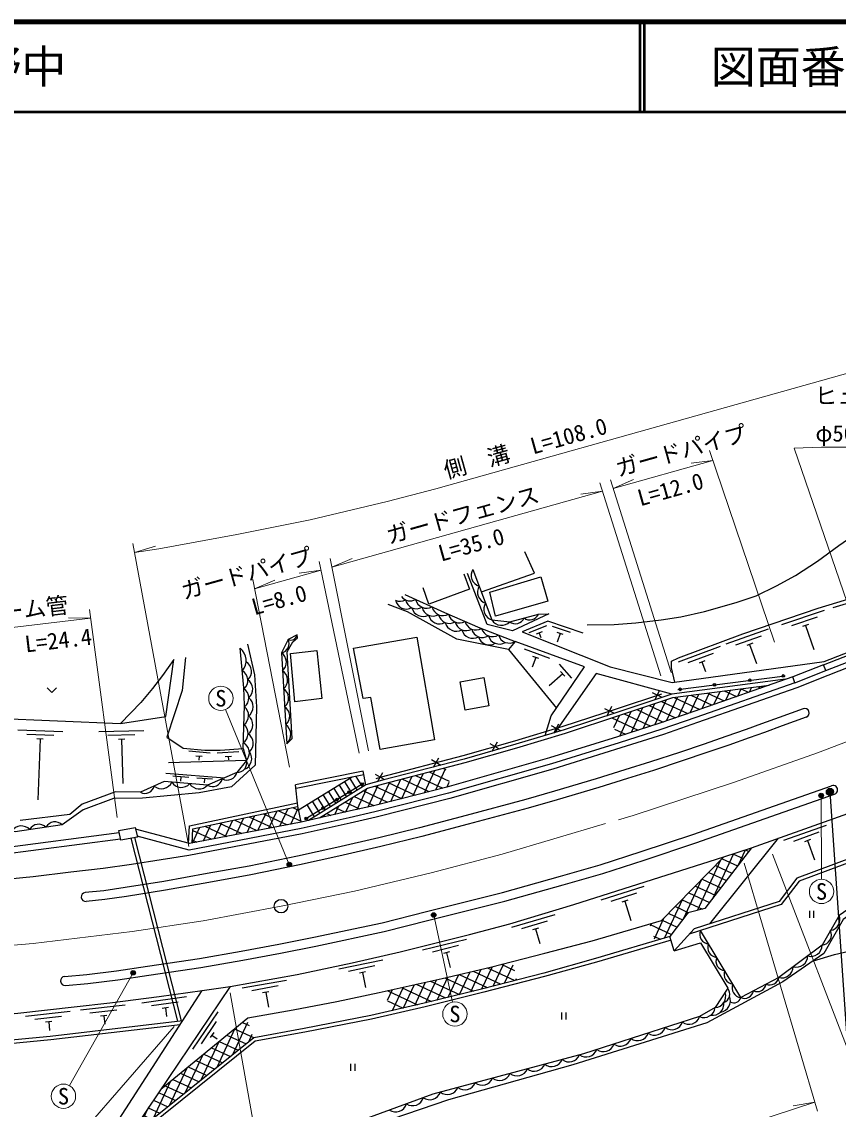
# Model space of a CAD drawing. Units: millimetres at full size, sheet at 1:1000; details may follow other scales. Extents: x 40000 to 680000, y 20000 to 380000.
# Drawn here: x 440082 to 530793, y 259199 to 380000 of the extents above; entities that cross this region are included whole.
import ezdxf
from ezdxf.enums import TextEntityAlignment as Align

# ---------------------------------------------------------------- set-up
doc = ezdxf.new("R2010")
doc.units = ezdxf.units.MM
doc.header["$LTSCALE"] = 1000
doc.linetypes.add('CHAIN', pattern=[18.5, 12, -1.5, 3.5, -1.5])
for name, color, linetype, lineweight in [('M-BGD', 7, 'Continuous', 25), ('M-BGD-HTXT', 7, 'Continuous', 13), ('M-BMK', 2, 'CHAIN', 13), ('M-BMK-SRVR', 3, 'Continuous', 25), ('M-STR-HTXT', 7, 'Continuous', 13), ('M-STR-STRC', 7, 'Continuous', 25), ('M-TTL', 2, 'Continuous', 140), ('M-TTL-LINE', 7, 'Continuous', 50)]:
    doc.layers.add(name, color=color, linetype=linetype, lineweight=lineweight)
doc.layers.add('M-TTL-TXT', color=7, linetype='Continuous')
doc.styles.add('ＭＳ ゴシック', font='')
doc.styles.get('ＭＳ ゴシック').set_extended_font_data('MS Gothic')
pattern_1 = [(65, (-0, -0), (-906.3078, 422.6183), []), (155, (-0, -0), (-422.6183, -906.3078), [])]

msp = doc.modelspace()

# ---------------------------------------------------------------- hatches: boundary and pattern name
at = {"layer": 'M-BGD'}
h = msp.add_hatch(dxfattribs=at)
h.set_pattern_fill('USER', color=256, style=0, pattern_type=2)
h.set_pattern_definition(pattern_1)
h.paths.add_polyline_path([(514733, 303373), (523126, 306319), (512408, 304929), (506527, 302958), (505492, 302617), (506255, 300567), (510962, 302078)])
h = msp.add_hatch(dxfattribs=at)
h.set_pattern_fill('USER', color=256, style=0, pattern_type=2)
h.set_pattern_definition(pattern_1)
h.paths.add_polyline_path([(487296, 294988), (487707, 295104), (487129, 297140), (480274, 295351), (478487, 294856), (473150, 291558), (476288, 292260), (479149, 292909), (482222, 293696)])
h = msp.add_hatch(dxfattribs=at)
h.set_pattern_fill('USER', color=256, style=0, pattern_type=2)
h.set_pattern_definition(pattern_1)
h.paths.add_polyline_path([(471125, 291105), (470753, 292850), (459108, 290364), (459016, 288764)])
h = msp.add_hatch(dxfattribs=at)
h.set_pattern_fill('USER', color=256, style=0, pattern_type=2)
h.set_pattern_definition(pattern_1)
h.paths.add_polyline_path([(511167, 280147), (509879, 279770), (510434, 277894), (512094, 278385), (514072, 281004), (515987, 281496), (521168, 288255), (518078, 287229)])
h = msp.add_hatch(dxfattribs=at)
h.set_pattern_fill('USER', color=256, style=0, pattern_type=2)
h.set_pattern_definition(pattern_1)
h.paths.add_polyline_path([(484803, 270979), (491317, 272587), (495106, 273560), (494579, 275612), (492155, 274993), (486800, 273726), (480475, 272328), (480987, 270102)])
h = msp.add_hatch(dxfattribs=at)
h.set_pattern_fill('USER', color=256, style=0, pattern_type=2)
h.set_pattern_definition(pattern_1)
h.paths.add_polyline_path([(455528, 261425), (451746, 255808), (465848, 267133), (465071, 269238)])
at = {"layer": 'M-STR-STRC'}
for points in [[(529533, 294238, -1), (530208, 294667, -0.41421), (530086, 294115, -0.41421)], [(529117, 294162, -1), (528677, 293923, -0.41421), (528777, 294262, -0.41421)], [(470024, 286507, -1), (469585, 286268, -0.41421), (469685, 286607, -0.41421)], [(486069, 280889, -1), (485630, 280649, -0.41421), (485730, 280989, -0.41421)], [(452679, 274462, -1), (452239, 274223, -0.41421), (452339, 274562, -0.41421)]]:
    msp.add_hatch(color=256, dxfattribs=at).paths.add_polyline_path(points)

# ---------------------------------------------------------------- linework, layer by layer
at = {"layer": 'M-BGD'}
for p, q in [((529159, 308580), (560904, 320958)), ((529413, 307927), (561125, 320424)), ((534986, 316340), (530203, 314882)), ((529235, 314606), (524502, 312995)), ((498367, 312901), (496418, 312118)), ((528433, 313858), (525593, 312891)), ((527490, 313061), (526827, 312836)), ((527158, 312948), (528064, 310286)), ((497885, 312222), (497236, 311961)), ((497561, 312092), (497755, 311609)), ((501031, 312139), (499041, 312810)), ((500224, 311936), (499561, 312160)), ((499893, 312048), (499563, 311069)), ((523012, 312520), (518298, 310852)), ((522219, 311762), (519391, 310761)), ((517683, 310594), (512995, 308856)), ((521285, 310954), (520625, 310721)), ((520947, 310835), (521698, 308714)), ((494177, 310253), (499491, 303754)), ((498756, 309282), (495939, 310315)), ((497193, 309376), (496806, 308320)), ((497521, 309255), (496864, 309496)), ((516902, 309824), (514089, 308781)), ((501213, 307082), (499813, 308648)), ((515980, 309002), (515324, 308759)), ((515652, 308881), (516043, 307826)), ((529159, 308580), (525741, 307236)), ((529413, 307927), (529159, 308580)), ((500178, 307565), (498668, 306215)), ((500411, 307304), (499944, 307826)), ((512971, 305809), (524897, 307355)), ((525972, 306576), (525741, 307236)), ((525972, 306576), (529413, 307927)), ((510423, 304668), (510953, 305733)), ((511220, 304930), (510149, 305463)), ((505917, 303156), (504850, 303695)), ((505119, 302899), (505656, 303960)), ((499186, 300981), (499750, 302028)), ((444646, 301137), (439649, 301313)), ((443631, 300722), (440633, 300828)), ((453652, 301250), (448653, 301125)), ((499990, 301218), (498937, 301785)), ((442466, 300313), (441766, 300338)), ((442116, 300326), (441878, 293580)), ((452663, 300776), (449664, 300701)), ((451525, 300297), (450825, 300279)), ((451175, 300288), (451297, 295388)), ((493160, 299199), (492115, 299781)), ((492352, 298974), (492931, 300013)), ((461025, 298746), (458634, 298957)), ((460138, 298372), (459441, 298434)), ((459790, 298403), (459752, 297980)), ((464202, 298905), (461807, 298744)), ((463380, 298399), (462681, 298352)), ((463031, 298375), (463054, 298021)), ((486627, 297400), (485595, 298005)), ((485814, 297193), (486416, 298219)), ((456098, 296531), (462637, 296023)), ((458630, 296052), (456885, 296187)), ((457758, 296120), (457719, 295625)), ((461272, 295847), (459527, 295982)), ((478084, 296345), (470552, 294833)), ((476779, 296083), (470845, 292417)), ((477215, 296171), (477944, 294991)), ((480406, 295779), (479368, 296373)), ((479596, 295563), (480187, 296595)), ((460400, 295914), (460363, 295442)), ((478089, 295433), (471515, 291371)), ((474752, 294831), (475563, 293519)), ((475347, 295199), (476158, 293887)), ((475943, 295567), (476753, 294255)), ((476538, 295935), (477349, 294623)), ((521168, 288255), (540191, 295029)), ((472965, 293727), (473776, 292415)), ((473561, 294095), (474372, 292783)), ((474156, 294463), (474967, 293151)), ((471774, 292991), (472585, 291679)), ((472370, 293359), (473181, 292047)), ((433498, 287662), (450921, 289943)), ((529437, 290722), (524726, 289044)), ((528646, 289962), (525819, 288956)), ((433579, 286942), (451050, 289254)), ((457415, 268979), (452236, 289297)), ((457816, 269026), (452629, 289373)), ((516532, 279794), (524172, 289325)), ((527713, 289153), (527054, 288918)), ((527383, 289035), (528138, 286915)), ((509188, 283933), (504423, 282419)), ((508372, 283201), (505512, 282293)), ((507412, 282424), (506745, 282212)), ((507078, 282318), (507760, 280174)), ((499297, 280812), (494507, 279375)), ((527586, 281239), (527586, 280456)), ((528053, 281239), (528053, 280456)), ((498468, 280094), (495595, 279231)), ((497496, 279332), (496825, 279131)), ((497161, 279231), (497646, 277615)), ((514773, 279227), (512576, 276802)), ((489476, 278064), (484623, 276860)), ((512576, 276802), (512093, 278385)), ((488614, 277386), (485702, 276664)), ((487606, 276673), (486926, 276504)), ((480198, 275768), (475302, 274753)), ((487266, 276588), (487672, 274950)), ((479310, 275125), (476373, 274516)), ((478275, 274451), (477590, 274309)), ((477933, 274380), (478275, 272727)), ((469486, 273511), (464564, 272632)), ((460135, 272389), (463222, 272849)), ((468581, 272892), (465627, 272365)), ((467528, 272247), (466839, 272124)), ((467183, 272185), (467480, 270524)), ((451574, 270761), (446606, 270197)), ((458388, 271690), (453436, 270998)), ((457460, 271106), (454489, 270690)), ((445460, 270069), (440490, 269518)), ((444516, 269511), (441534, 269181)), ((450631, 270201), (447651, 269863)), ((449540, 269625), (448844, 269546)), ((449192, 269585), (449297, 268654)), ((456383, 270501), (455690, 270404)), ((456037, 270453), (456168, 269517)), ((461858, 270018), (459065, 265871)), ((500050, 269961), (500050, 269178)), ((500516, 269961), (500516, 269178)), ((443422, 268937), (442726, 268860)), ((443074, 268899), (443179, 267951)), ((461673, 268938), (459997, 266449)), ((461404, 267732), (461013, 267152)), ((461208, 267442), (461809, 267038)), ((476611, 264253), (476611, 263470)), ((477078, 264253), (477078, 263470))]:
    msp.add_line(p, q, dxfattribs=at)
for points in [[(502898, 313021), (505894, 313061), (508316, 313232), (511127, 313573), (513295, 313913), (515946, 314480), (519447, 315471), (521669, 316228), (523917, 317345), (526046, 318487), (528484, 320077), (530844, 321823), (534216, 324159), (537792, 326434), (540993, 328292), (543868, 329944), (546200, 331223), (548730, 332571), (551053, 333769), (554823, 335641)], [(491145, 316676), (497043, 318756), (495989, 321108)], [(502449, 312077), (498531, 313398), (495671, 312249), (505456, 308339), (512355, 306593), (529215, 308923), (560790, 321235)], [(561345, 319866), (529633, 307369), (526182, 306013), (515159, 302145), (511372, 300844), (506646, 299327), (499095, 296986), (487634, 293732), (482544, 292436), (479454, 291645), (476574, 290992), (471233, 289796), (458657, 287403), (455566, 286897), (452278, 286377), (449135, 285956), (445521, 285524), (441355, 285026), (437118, 284619)], [(490211, 319171), (492313, 313552), (494303, 313350), (497477, 314206), (498650, 314221), (494589, 312328), (491791, 313049), (489592, 318715)], [(512656, 306635), (512264, 308224), (512269, 308968), (513040, 309352), (520192, 312004), (528546, 314847), (542334, 319051), (543029, 317826), (550104, 318185), (552958, 318181)], [(489193, 318661), (489837, 316968), (485317, 315291), (484692, 317115)], [(482643, 316365), (487041, 314383), (490965, 312681), (494903, 311174), (494177, 310253), (488437, 311425), (482932, 314447), (480784, 315266)], [(465171, 310857), (465933, 307469), (466160, 303902), (466017, 297410), (463397, 294996), (459803, 294343), (453494, 293740), (450277, 293724), (446889, 292475), (444589, 290790), (439355, 290025), (428483, 291684), (415214, 294804), (395530, 295526), (391535, 295586), (374641, 293845), (368599, 293154), (357275, 292962), (345760, 293855), (338349, 292515), (335839, 291793), (329008, 291528), (317280, 287614), (309242, 284620)], [(498232, 300715), (498902, 302883), (502601, 308352), (494903, 311174)], [(458283, 309393), (457886, 305732), (456216, 300524), (458002, 299299), (460441, 299084), (462121, 299099), (464671, 299270), (464825, 304068), (464772, 306015), (464366, 310414)], [(381834, 306262), (386166, 308096), (402769, 308266), (416946, 306895), (427505, 303981), (437023, 302628), (451057, 302033), (456108, 302830), (456967, 309162), (455720, 307388), (454598, 305922), (453305, 304384), (451057, 302033)], [(525741, 307236), (514733, 303373), (510962, 302078), (506255, 300567), (498725, 298232), (487296, 294988), (482222, 293696), (479149, 292909), (476288, 292260), (471125, 291105), (458712, 288705), (452725, 290299)], [(524949, 306958), (512318, 305321), (506401, 303337), (500357, 301352), (494962, 299735), (489227, 298101), (480170, 295738), (478326, 295226), (471957, 291291)], [(512318, 305321), (503887, 307587), (499315, 301040)], [(442900, 306028), (443430, 305498), (443960, 306028)], [(525972, 306576), (514963, 302712), (511183, 301413), (506466, 299899), (498924, 297561), (487478, 294312), (482395, 293017), (479313, 292229), (476442, 291577), (471110, 290384), (458687, 287987), (452901, 289528)], [(473150, 291558), (478487, 294856), (480274, 295351), (489333, 297715), (495075, 299351), (500477, 300970), (506527, 302958), (512408, 304929), (523126, 306319)], [(479448, 295952), (480066, 296124), (489122, 298487), (494850, 300119), (500237, 301734), (506275, 303717), (511180, 305361)], [(526899, 303686), (524232, 302731), (522275, 302000), (520564, 301398), (518316, 300595), (515885, 299765), (513142, 298845), (509946, 297797), (507094, 296895), (503907, 295901), (499273, 294518), (496083, 293599), (489441, 291817), (484268, 290475), (479747, 289350), (475077, 288269), (470724, 287312), (465335, 286202), (460674, 285370), (455869, 284513), (451554, 283820), (449195, 283478), (447144, 283277)], [(527236, 302744), (524575, 301792), (522616, 301060), (520899, 300456), (518646, 299651), (516205, 298818), (513457, 297895), (510253, 296845), (507394, 295941), (504199, 294945), (499555, 293558), (496351, 292636), (489696, 290850), (484515, 289506), (479980, 288377), (475297, 287294), (470933, 286334), (465523, 285220), (460850, 284385), (456036, 283527), (451705, 282831), (449316, 282485), (447242, 282282)], [(464671, 299270), (465043, 297941), (456396, 297688)], [(465043, 297941), (463989, 296609), (460732, 295196), (455888, 295610), (453268, 294411), (450488, 294476), (446811, 293099), (445423, 291949), (439897, 291281)], [(478326, 295226), (478000, 296736), (470512, 295233)], [(444845, 273955), (447313, 274176), (450612, 274570), (454043, 275076), (459815, 275945), (464465, 276745), (468644, 277519), (472542, 278312), (480128, 279915), (485056, 281155), (493479, 283289), (499954, 285097), (504348, 286349), (508907, 287819), (514653, 289727), (530061, 295141)], [(471125, 291105), (470753, 292850), (470512, 295233)], [(444934, 272959), (447417, 273181), (450745, 273579), (454190, 274087), (459975, 274958), (464641, 275760), (468834, 276538), (472745, 277332), (480354, 278940), (485301, 280185), (493736, 282323), (500226, 284134), (504639, 285392), (509219, 286869), (514976, 288780), (530393, 294198)], [(458613, 288731), (458726, 290692), (470712, 293250)], [(459016, 288764), (459108, 290364), (470736, 292846)], [(543084, 291160), (526204, 284884), (524220, 282270), (514773, 279227)], [(543866, 291025), (526452, 284549), (524462, 281928), (514235, 278634)], [(538809, 289144), (539014, 285497), (535371, 283845), (530884, 280738), (529002, 277417), (524181, 273844), (519971, 271613), (515490, 279038)], [(455528, 261425), (465214, 269355), (470233, 270233), (475105, 271183), (479774, 272173), (486800, 273726), (492155, 274993), (498194, 276536), (503461, 277895), (511167, 280147), (518078, 287229), (521168, 288255), (515987, 281496), (514072, 281004), (512094, 278385), (503811, 275934), (498066, 274320), (491317, 272587), (484803, 270979), (478859, 269613), (471456, 268151), (465848, 267133), (451746, 255808)], [(528050, 275699), (530382, 276376), (532110, 276801), (533550, 277080), (534962, 277276), (536296, 277441), (537547, 277492), (538874, 277435), (540648, 277215), (541731, 276922), (543026, 276315), (543954, 276025), (544782, 275842), (545670, 275745), (546584, 275802), (547141, 276005), (548372, 276624), (550468, 278025), (551240, 278913), (552341, 280173), (553848, 282196), (557861, 288431)], [(540210, 288149), (540368, 285147), (535159, 282999), (531344, 280292), (529187, 276484)], [(463222, 272849), (470670, 274180), (476807, 275451), (482106, 276688), (489843, 278608), (494289, 279797), (501418, 281936), (518078, 287229)], [(512218, 277975), (503921, 275550), (498170, 273934), (491414, 272200), (484896, 270590), (478942, 269221), (471530, 267758), (466019, 266758), (451677, 255240), (449833, 256579), (440689, 243806)], [(512576, 276802), (515507, 277677), (518533, 272632), (517114, 270497), (515390, 269484), (502480, 265358), (485740, 260870), (472228, 255898), (462432, 250867), (459704, 248180), (453019, 243981)], [(529187, 276484), (524650, 273353), (516206, 268794), (501306, 264151), (487492, 260256), (471762, 254865), (463026, 250439), (460543, 247965), (454909, 244320)], [(415501, 262893), (416589, 262117), (421615, 268448), (426327, 268701), (429795, 268991), (435621, 269507), (439643, 269877), (445907, 270571), (449880, 271022), (455352, 271720), (460135, 272389)], [(463222, 272849), (451746, 255808), (450152, 256965), (460135, 272389)], [(418773, 264868), (430268, 265702), (443299, 266935), (457688, 268609)], [(419103, 265284), (430235, 266100), (443257, 267333), (457970, 269044)]]:
    msp.add_lwpolyline(points, dxfattribs=at)
for points in [[(492070, 316641), (497735, 318329), (498537, 315645), (492714, 313956)], [(470674, 311894), (469682, 311394), (468931, 309891), (469537, 299808), (470116, 300372), (469561, 309992), (470195, 311117), (470706, 311555)], [(476930, 310426), (483957, 311631), (485937, 300222), (479887, 299168), (478849, 304933), (478024, 304818)], [(469925, 309818), (472873, 310156), (473435, 304817), (470435, 304470)], [(488807, 306662), (491422, 307143), (491980, 303995), (489354, 303536)], [(450883, 290146), (452683, 290484), (452924, 289430), (451084, 289074)]]:
    msp.add_lwpolyline(points, close=True, dxfattribs=at)
for centre in [(520976, 306847), (524688, 307328), (513243, 305844), (517042, 306337), (477914, 295325), (475100, 293586), (476445, 294417), (473571, 292641), (471697, 291483)]:
    msp.add_circle(centre, 150, dxfattribs=at)
for centre, radius, start, end in [((491264, 318497), 1250, 147.37533, 253.63553), ((491965, 316624), 1250, 147.37533, 253.63553), ((482125, 316872), 1250, 244.64616, 298.87596), ((482822, 316010), 1250, 192.6157, 298.87591), ((483240, 316918), 1250, 218.50667, 298.87591), ((483948, 316051), 1250, 192.61576, 298.87596), ((485064, 316097), 1250, 192.6157, 298.87591), ((492665, 314751), 1250, 147.37533, 253.63553), ((484655, 315185), 1250, 192.66542, 298.92563), ((485771, 315231), 1250, 192.71497, 298.97518), ((486493, 314363), 1250, 192.91753, 299.17773), ((486886, 315279), 1250, 192.81316, 299.07336), ((487602, 314418), 1250, 193.1174, 299.37761), ((488709, 314477), 1250, 193.41948, 299.67968), ((496523, 314587), 1027, 231.9752, 338.2354), ((488353, 313546), 1250, 193.34669, 299.60689), ((489452, 313613), 1250, 193.56265, 299.82285), ((490543, 313687), 1250, 193.68887, 299.94907), ((493384, 314197), 1250, 211.07542, 317.33562), ((494936, 314159), 1027, 231.9752, 338.2354), ((469991, 312017), 695, 243.59616, 349.85637), ((490185, 312764), 1250, 194.1988, 300.45901), ((491277, 312850), 1250, 194.80937, 301.06957), ((492022, 312019), 1250, 195.36962, 301.62983), ((492369, 312947), 1250, 195.92987, 302.19008), ((493124, 312122), 1250, 195.92987, 302.19008), ((494237, 312232), 1250, 195.92987, 302.19008), ((468742, 310924), 1050, 280.33014, 26.59034), ((463210, 309038), 1797, 320.57862, 49.9594), ((468242, 308848), 1250, 310.30818, 56.56838), ((464351, 307821), 1250, 312.50402, 58.76422), ((463947, 306830), 1250, 312.3413, 58.60151), ((464501, 305860), 1250, 310.12295, 56.38315), ((468362, 306851), 1250, 310.30818, 56.56838), ((464057, 304881), 1250, 308.74576, 55.00597), ((468482, 304855), 1250, 310.30818, 56.56838), ((464549, 303903), 1250, 306.31927, 52.57948), ((464038, 302930), 1250, 305.02984, 51.29004), ((468602, 302859), 1250, 310.30818, 56.56838), ((527067, 303215), 500, 289.69112, 109.69112), ((464506, 301915), 1250, 305.02984, 51.29004), ((463974, 300931), 1250, 305.02984, 51.29004), ((464550, 299838), 1250, 311.1582, 57.4184), ((468624, 300806), 1352, 312.44332, 54.43325), ((464127, 298792), 1250, 317.08795, 63.34815), ((464382, 298125), 1250, 291.22903, 37.48923), ((464016, 297670), 1062, 268.53359, 14.7938), ((462910, 296866), 1109, 240.31875, 346.57895), ((453772, 295329), 1048, 241.20341, 347.46361), ((455608, 296051), 1250, 229.42703, 335.68723), ((457807, 296199), 1250, 211.98922, 318.24943), ((459800, 296029), 1250, 211.98922, 318.24943), ((461282, 296160), 1109, 240.31875, 346.57895), ((530227, 294670), 500, 289.36125, 109.36125), ((440032, 289424), 1250, 41.88616, 148.14636), ((441968, 289713), 1146, 45.1841, 151.44431), ((443781, 289978), 1146, 45.1841, 151.44431), ((447193, 282779), 500, 95.58531, 275.58531), ((529791, 280260), 1193, 277.32442, 23.58463), ((528850, 278600), 1193, 277.32442, 23.58463), ((516495, 278631), 1084, 157.98157, 264.24177), ((517391, 277146), 1084, 157.98157, 264.24177), ((527752, 277424), 1250, 253.40812, 359.66833), ((518287, 275661), 1084, 157.98157, 264.24177), ((526145, 276233), 1250, 253.40812, 359.66833), ((519183, 274176), 1084, 157.98157, 264.24177), ((524538, 275042), 1250, 253.40812, 359.66833), ((444889, 273457), 500, 95.09863, 275.09863), ((520080, 272691), 1084, 157.98157, 264.24177), ((521797, 273255), 993, 244.79522, 351.05542), ((523201, 273999), 993, 244.79522, 351.05542), ((517043, 271745), 1250, 273.25605, 19.51625), ((517717, 272011), 1026, 290.99171, 37.25192), ((520394, 272511), 993, 244.79522, 351.05542), ((516844, 270894), 1250, 261.06139, 7.32159), ((517557, 271233), 1250, 277.18476, 23.44496), ((519206, 271810), 790, 239.29379, 345.55399), ((514209, 269894), 1250, 234.59591, 340.85611), ((515872, 270637), 1250, 247.29951, 353.55972), ((510399, 268676), 1250, 234.59591, 340.85611), ((512304, 269285), 1250, 234.59591, 340.85611), ((506589, 267458), 1250, 234.59591, 340.85611), ((508494, 268067), 1250, 234.59591, 340.85611), ((502783, 266252), 1250, 234.02865, 340.28886), ((504684, 266849), 1250, 234.59591, 340.85611), ((498956, 265189), 1250, 231.87781, 338.13801), ((500889, 265707), 1250, 231.83768, 338.09789), ((495093, 264154), 1250, 231.87781, 338.13801), ((497024, 264672), 1250, 231.87781, 338.13801), ((491229, 263118), 1250, 231.87781, 338.13801), ((493161, 263636), 1250, 231.87781, 338.13801), ((485412, 261505), 1250, 234.77858, 341.03878), ((487365, 262082), 1250, 231.87781, 338.13801), ((489297, 262600), 1250, 231.87781, 338.13801), ((481616, 260152), 1250, 237.0689, 343.3291), ((483493, 260842), 1250, 237.06603, 343.32624)]:
    msp.add_arc(centre, radius, start, end, dxfattribs=at)
at = {"layer": 'M-BGD-HTXT'}
for p, q in [((469804, 286388), (462716, 303600)), ((528897, 294042), (528930, 284742)), ((485849, 280769), (487921, 271102)), ((452459, 274343), (445383, 261820))]:
    msp.add_line(p, q, dxfattribs=at)
for centre in [(462202, 304848), (528935, 283392), (488204, 269782), (444719, 260645)]:
    msp.add_circle(centre, 1350, dxfattribs=at)
at = {"layer": 'M-BMK'}
msp.add_lwpolyline([(268720, 274951), (368937, 274828), (391167, 275068), (401184, 275319), (409266, 275523), (417378, 275866), (426348, 276412), (432732, 276871), (441360, 277621), (452367, 278945), (460221, 280128), (468892, 281758), (477039, 283411), (485568, 285459), (493438, 287544), (508000, 291819), (519269, 295522), (528477, 298797), (541367, 303709), (564076, 312761)], dxfattribs=at)
at = {"layer": 'M-BMK-SRVR'}
msp.add_circle((468892, 281758), 750, dxfattribs=at)
at = {"layer": 'M-STR-HTXT'}
for p, q in [((523722, 311070), (516499, 332381)), ((525904, 332626), (528914, 332726)), ((533727, 309780), (525904, 332626)), ((528914, 332726), (547620, 332726)), ((505786, 328169), (516872, 331281)), ((516872, 331281), (514439, 330953)), ((504313, 328795), (511091, 307349)), ((512246, 307730), (505484, 329123)), ((505786, 328169), (508034, 329155)), ((474536, 319398), (504615, 327841)), ((504615, 327841), (502182, 327513)), ((458630, 288398), (452416, 322030)), ((452597, 321046), (454953, 321739)), ((474340, 320382), (478608, 299024)), ((474536, 319398), (476784, 320384)), ((465952, 316989), (473340, 319063)), ((473340, 319063), (470907, 318735)), ((477558, 298771), (473136, 320044)), ((465744, 318052), (469831, 297196)), ((465952, 316989), (468201, 317975)), ((447607, 314726), (450679, 291606)), ((431115, 311773), (447739, 313734)), ((447739, 313734), (445284, 313789)), ((523489, 287548), (533707, 260967)), ((528492, 258978), (520330, 286530)), ((468273, 243942), (463219, 272116)), ((457025, 268383), (438117, 246693)), ((528191, 259992), (525775, 259560))]:
    msp.add_line(p, q, dxfattribs=at)
for points in [[(452597, 321046), (455299, 321444), (463974, 323049), (472126, 324677), (480661, 326700), (486102, 328124), (550456, 346187)], [(468059, 245132), (476334, 246509), (490152, 249273), (508576, 253868), (519029, 256995), (528191, 259992)]]:
    msp.add_lwpolyline(points, dxfattribs=at)
at = {"layer": 'M-STR-STRC'}
msp.add_line((529871, 294452), (532388, 258002), dxfattribs=at)
for centre, radius in [((529871, 294452), 400), ((528897, 294042), 250), ((469804, 286388), 250), ((485849, 280769), 250), ((452459, 274343), 250)]:
    msp.add_circle(centre, radius, dxfattribs=at)
at = {"layer": 'M-TTL'}
msp.add_line((680000, 380000), (40000, 380000), dxfattribs=at)
at = {"layer": 'M-TTL-LINE'}
for p, q in [((508747, 380000), (508747, 370000)), ((509247, 380000), (509247, 370000)), ((40000, 370000), (680000, 370000))]:
    msp.add_line(p, q, dxfattribs=at)

# ---------------------------------------------------------------- texts
at = {"layer": 'M-BGD-HTXT', "style": 'ＭＳ ゴシック'}
for p in [(462202, 304848), (528935, 283392), (488204, 269782), (444719, 260645)]:
    msp.add_text('S', height=1833, dxfattribs=at).set_placement(p, align=Align.MIDDLE_CENTER)
at = {"layer": 'M-STR-HTXT', "style": 'ＭＳ ゴシック'}
for s, p in [('ヒューム管', (528179, 336985)), ('φ500 L=21.0', (528254, 332818))]:
    msp.add_text(s, height=1833, dxfattribs=at).set_placement(p, align=Align.BOTTOM_LEFT)
for s, rotation, p in [('側\u3000溝\u3000L=108.0', 15.678, (496426, 331227)), ('ガードパイプ', 15.678, (513729, 330953)), ('L=12.0', 15.678, (512550, 326651)), ('ガードフェンス', 15.678, (489452, 323814)), ('L=35.0', 15.678, (490422, 320502)), ('ガードパイプ', 15.678, (465456, 317320)), ('L=8.0', 15.678, (469079, 314372)), ('ヒューム管', 6.729, (439201, 313073)), ('φ800 L=24.4', 6.729, (440895, 309427))]:
    msp.add_text(s, height=1833, rotation=rotation, dxfattribs=at).set_placement(p, align=Align.BOTTOM_CENTER)
at = {"layer": 'M-TTL-TXT', "style": 'ＭＳ ゴシック'}
msp.add_text('周南市大字鹿野中', height=3666, dxfattribs=at).set_placement((405024, 375000), align=Align.MIDDLE_LEFT)
msp.add_text('図面番号', height=3666, dxfattribs=at).set_placement((526622, 375000), align=Align.MIDDLE_CENTER)

doc.saveas('drawing.dxf')
